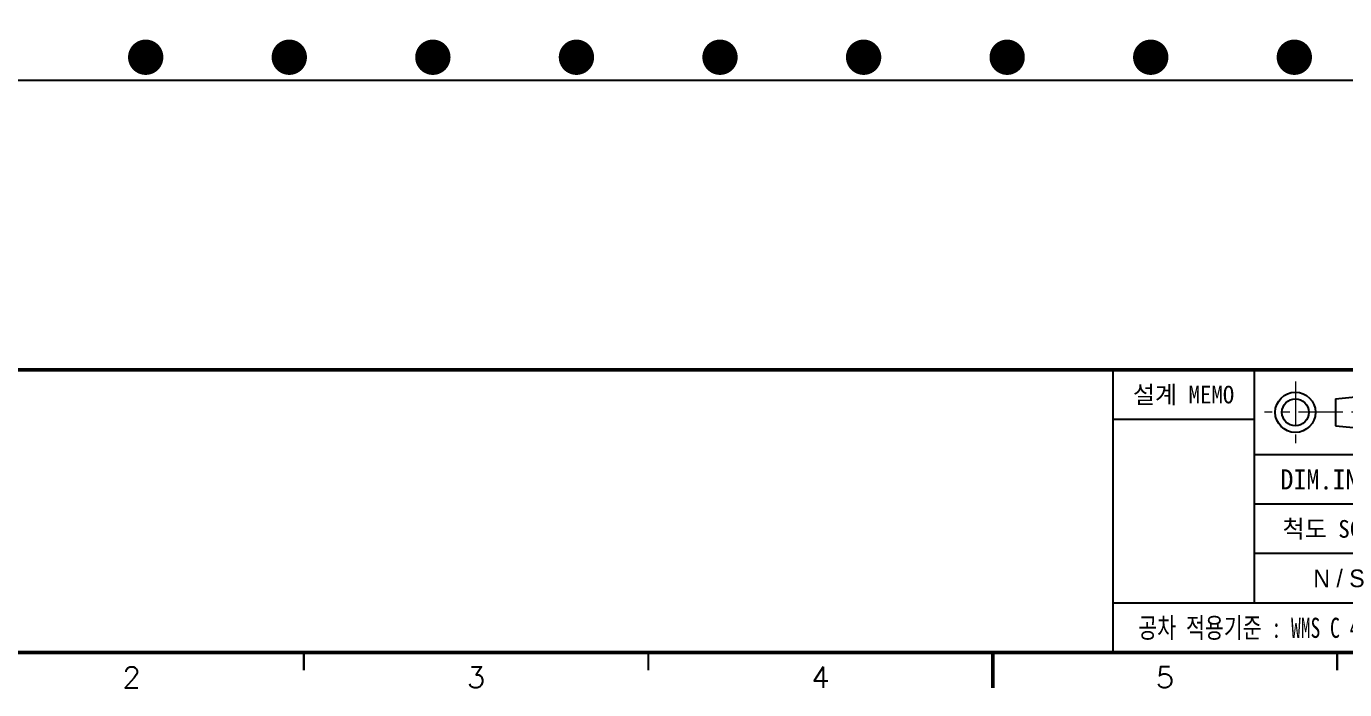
# Model space of a CAD drawing. Extents: x 295 to 953, y 10 to 290.
# Drawn here: x 550.2 to 736.8, y 9.8 to 103.6 of the extents above; entities that cross this region are included whole.
import ezdxf
from ezdxf.enums import TextEntityAlignment as Align

# ---------------------------------------------------------------- set-up
doc = ezdxf.new("R2010")
doc.units = 0
doc.header["$LTSCALE"] = 5
doc.header["$MEASUREMENT"] = 0
doc.linetypes.add('CENTER', pattern=[2, 1.25, -0.25, 0.25, -0.25])
doc.layers.get('0').update_dxf_attribs({"linetype": 'CONTINUOUS', "lineweight": 25})
doc.layers.add('2', color=2, linetype='CENTER', lineweight=13)
doc.layers.add('6', color=6, linetype='CONTINUOUS', lineweight=13)
for name, color, linetype in [('DV-ABPB-A4_IN3', 5, 'CONTINUOUS'), ('SHEET', 3, 'CONTINUOUS'), ('문자', 4, 'CONTINUOUS'), ('테두리', 3, 'CONTINUOUS')]:
    doc.layers.add(name, color=color, linetype=linetype)
doc.styles.get("Standard").update_dxf_attribs({"font": 'simplex.shx'})
doc.styles.add('굴림', font='')
doc.styles.add('굴림체', font='')
doc.styles.get('굴림').set_extended_font_data('Gulim')
doc.styles.get('굴림체').set_extended_font_data('GulimChe')

# ---------------------------------------------------------------- blocks, each defined once
blk = doc.blocks.new('C')
at = {"layer": '2'}
for p, q in [((252.83, 53.35), (252.83, 44.65)), ((269.53, 49), (248.48, 49))]:
    blk.add_line(p, q, dxfattribs=at)
at = {"layer": 'SHEET'}
for p, q in [((227, 55), (227, 15)), ((247, 55), (247, 22)), ((247, 48), (227, 48)), ((333, 43), (247, 43)), ((333, 36), (247, 36)), ((311, 29), (247, 29)), ((311, 22), (227, 22))]:
    blk.add_line(p, q, dxfattribs=at)
at = {"layer": 'SHEET', "color": 4}
for p, q in [((258.53, 50.9), (268.03, 51.85)), ((258.53, 50.9), (258.53, 47.1)), ((258.53, 47.1), (268.03, 46.15))]:
    blk.add_line(p, q, dxfattribs=at)
for radius in [2.85, 1.9]:
    blk.add_circle((252.83, 49), radius, dxfattribs=at)
at = {"layer": '테두리'}
for points, const_width in [([(15, 285), (15, 15), (405, 15), (405, 285), (15, 285)], 0.5), ([(15, 55), (405, 55)], 0.5), ([(112.5, 12.5), (112.5, 15)], 0.3), ([(161.25, 12.5), (161.25, 15)], 0.3), ([(210, 10), (210, 15)], 0.5), ([(258.75, 12.5), (258.75, 15)], 0.3)]:
    blk.add_lwpolyline(points, dxfattribs=dict(at, const_width=const_width))
at = {"layer": '문자', "style": '굴림체'}
for s, height, p in [('설계 MEMO', 2.5, (237, 51.5)), ('DIM.IN mm', 2.85, (259, 39.5)), ('척도 SCALE', 2.5, (259, 32.5))]:
    blk.add_text(s, height=height, dxfattribs=at).set_placement(p, align=Align.MIDDLE_CENTER)
at = {"layer": '문자', "style": '굴림체', "width": 0.75}
blk.add_text('공차 적용기준 : WMS C 40201', height=2.85, dxfattribs=at).set_placement((249, 18.5), align=Align.MIDDLE_CENTER)
at = {"layer": '문자'}
for s, p in [('2', (88.12, 11.5)), ('3', (136.88, 11.5)), ('4', (185.62, 11.5)), ('5', (234.38, 11.5))]:
    blk.add_text(s, height=3, dxfattribs=at).set_placement(p, align=Align.MIDDLE)

msp = doc.modelspace()

# ---------------------------------------------------------------- linework, layer by layer
at = {"color": 7, "const_width": 2.5}
for points in [[(565.85, 99.25, 1), (568.35, 99.25, 1)], [(586.17, 99.25, 1), (588.67, 99.25, 1)], [(606.49, 99.25, 1), (608.99, 99.25, 1)], [(626.81, 99.25, 1), (629.31, 99.25, 1)], [(647.13, 99.25, 1), (649.63, 99.25, 1)], [(667.45, 99.25, 1), (669.95, 99.25, 1)], [(687.77, 99.25, 1), (690.27, 99.25, 1)], [(708.09, 99.25, 1), (710.59, 99.25, 1)], [(728.41, 99.25, 1), (730.91, 99.25, 1)]]:
    msp.add_lwpolyline(points, format="xyb", close=True, dxfattribs=at)
at = {"layer": 'DV-ABPB-A4_IN3', "color": 7}
msp.add_line((501.48, 96), (871.62, 96), dxfattribs=at)

# ---------------------------------------------------------------- block references
msp.add_blockref('C', (476.98, 0))

# ---------------------------------------------------------------- texts
at = {"layer": '6', "color": 4, "insert": (573.67, 73.54), "char_height": 3, "width": 36.962, "attachment_point": 4, "style": '굴림체'}
msp.add_mtext('{\\f굴림|b0|i0|c129;\\C7;', dxfattribs=at)
at = {"layer": '문자', "style": '굴림'}
msp.add_text('N / S', height=2.5, dxfattribs=at).set_placement((735.98, 25.5), align=Align.MIDDLE_CENTER)

doc.saveas('drawing.dxf')
